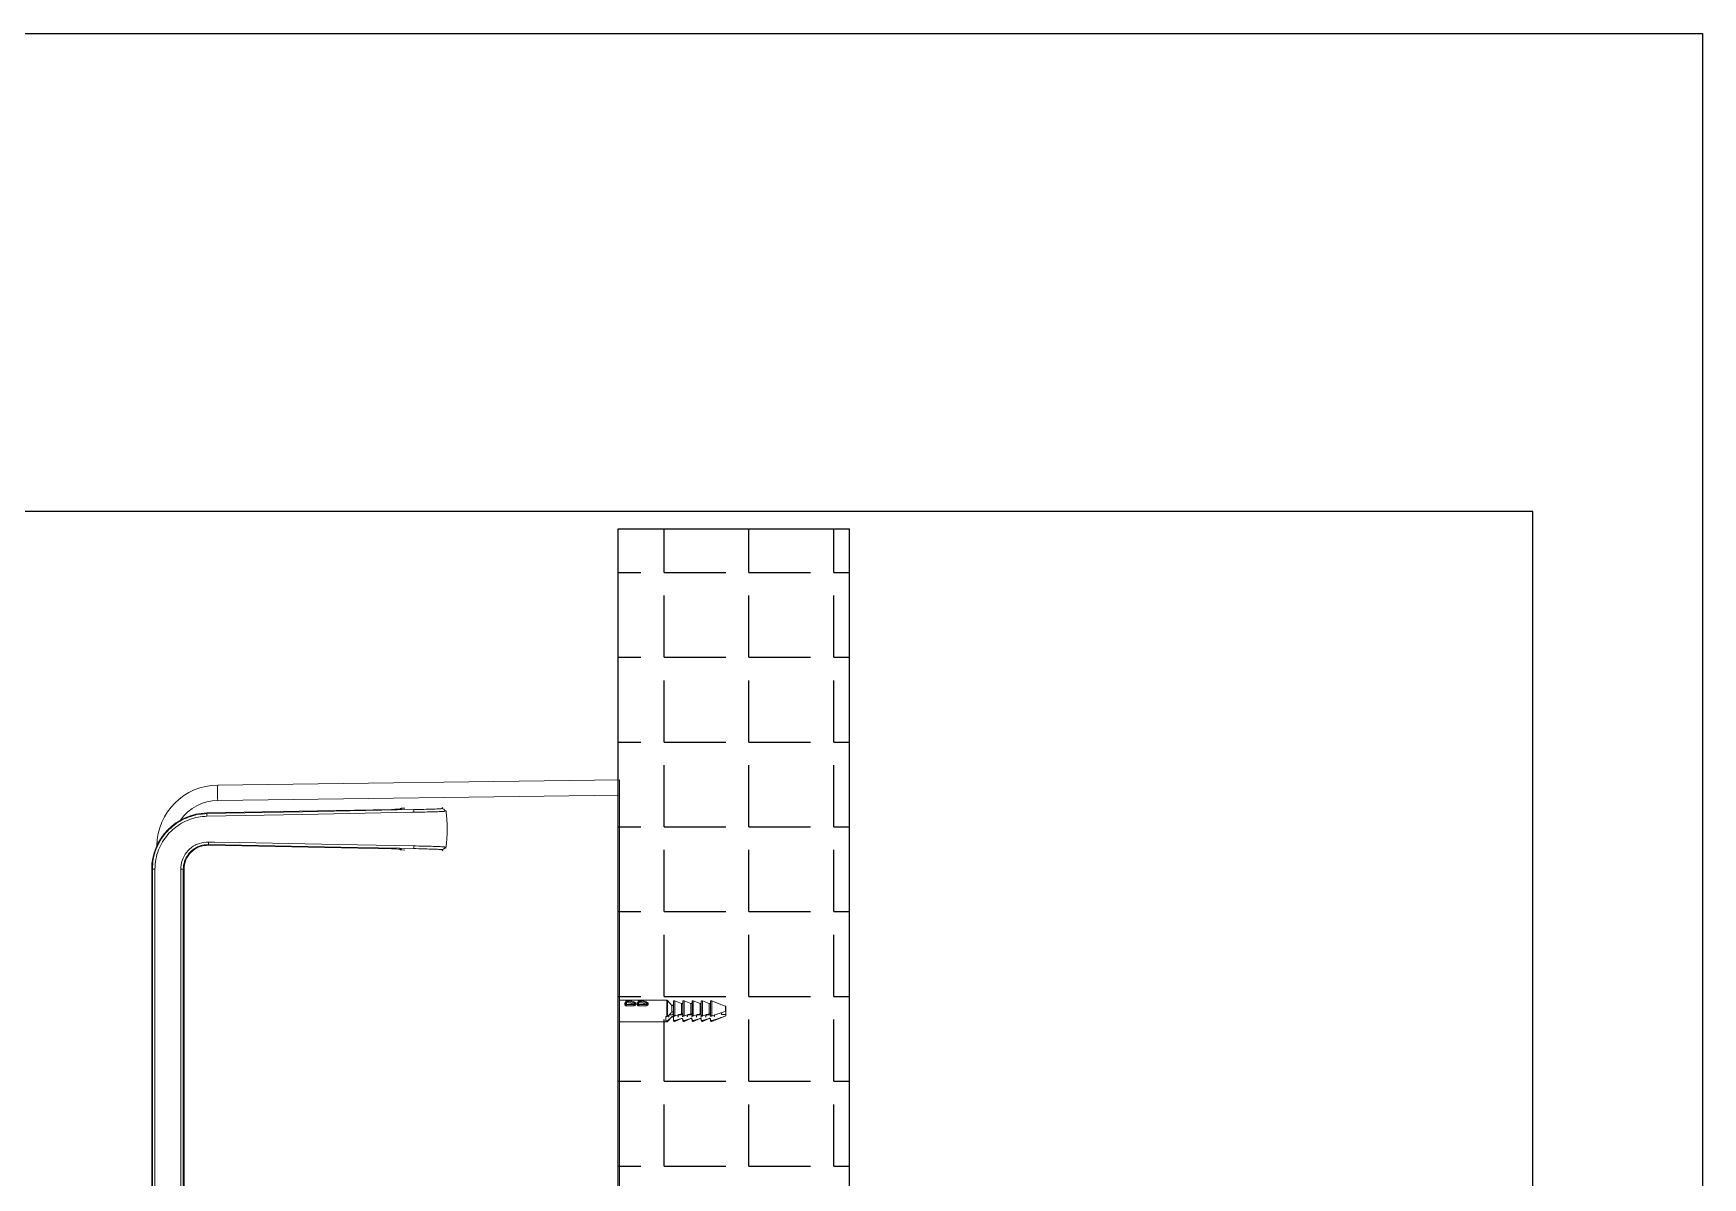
# Model space of a CAD drawing. Extents: x 1944 to 4044, y -46 to 2924.
# Drawn here: x 3503 to 4044, y 2553 to 2924 of the extents above; entities that cross this region are included whole.
import ezdxf

# ---------------------------------------------------------------- set-up
doc = ezdxf.new("R2010")
doc.units = 0
doc.header["$LTSCALE"] = 23.1
doc.layers.get('0').update_dxf_attribs({"linetype": 'CONTINUOUS'})
doc.layers.add('D', color=2, linetype='CONTINUOUS')
doc.layers.add('HT', color=3, linetype='CONTINUOUS')

# ---------------------------------------------------------------- blocks, each defined once
blk = doc.blocks.new('A$C1841107C')
at = {"color": 7, "linetype": 'Continuous', "lineweight": 15}
for p, q in [((73.28, 549.59), (71.66, 545.56)), ((73.28, 549.55), (73.43, 549.96)), ((75.07, 549.96), (73.43, 549.96)), ((73.78, 550.15), (74.72, 550.15)), ((76.15, 550.15), (74.72, 550.15)), ((76.15, 548.65), (75.53, 548.65)), ((76.15, 548.65), (76.15, 550.15)), ((76.26, 550.15), (76.15, 550.15)), ((78.34, 545.56), (76.61, 549.87)), ((72.54, 544.74), (71.66, 542.56)), ((72.54, 541.74), (71.66, 539.56)), ((76.38, 545.15), (71.94, 545.15)), ((76.38, 542.15), (71.94, 542.15)), ((75.89, 544.74), (76.6, 542.56)), ((75.89, 541.74), (76.6, 539.56)), ((76.25, 543.78), (76.25, 544.8)), ((76.25, 540.78), (76.25, 541.8)), ((76.82, 545.11), (76.51, 545.2)), ((76.84, 542.1), (76.51, 542.2)), ((78.08, 542.56), (77.37, 544.74)), ((78.08, 539.56), (77.37, 541.74)), ((78.34, 542.56), (77.46, 544.74)), ((78.34, 539.56), (77.46, 541.74)), ((77.6, 545.15), (77.85, 545.15)), ((77.6, 542.15), (77.85, 542.15)), ((78.06, 545.15), (77.85, 545.15)), ((78.06, 542.15), (77.85, 542.15)), ((72.54, 538.74), (71.66, 536.56)), ((72.54, 535.74), (71.66, 533.56)), ((76.38, 539.15), (71.94, 539.15)), ((76.38, 536.15), (71.94, 536.15)), ((75.89, 538.74), (76.6, 536.56)), ((75.89, 535.74), (76.6, 533.56)), ((76.25, 537.78), (76.25, 538.8)), ((76.25, 534.78), (76.25, 535.8)), ((76.85, 539.1), (76.51, 539.2)), ((76.85, 536.1), (76.51, 536.2)), ((76.96, 540.54), (76.91, 540.58)), ((76.96, 539.04), (76.93, 539.07)), ((78.08, 536.56), (77.37, 538.74)), ((78.08, 533.56), (77.37, 535.74)), ((78.34, 536.56), (77.46, 538.74)), ((78.34, 533.56), (77.46, 535.74)), ((77.6, 539.15), (77.85, 539.15)), ((77.6, 536.15), (77.85, 536.15)), ((78.06, 539.15), (77.85, 539.15)), ((78.06, 536.15), (77.85, 536.15)), ((71.5, 531.01), (71.5, 521.95)), ((73.16, 532.62), (71.6, 531.24)), ((76.38, 533.15), (71.94, 533.15)), ((73.24, 532.75), (73.2, 532.73)), ((76.25, 531.78), (76.25, 532.81)), ((76.84, 533.1), (76.51, 533.2)), ((76.73, 531.01), (76.73, 530.65)), ((76.73, 530.65), (78.21, 530.65)), ((76.74, 532.88), (76.84, 532.91)), ((78.13, 531.24), (76.83, 532.62)), ((78.4, 531.24), (76.84, 532.62)), ((76.96, 531.54), (76.92, 531.57)), ((77.01, 533.15), (77.85, 533.15)), ((78.06, 533.15), (77.85, 533.15)), ((78.21, 530.65), (78.21, 531.01)), ((78.5, 515.65), (78.5, 531.01)), ((71.5, 521.78), (71.5, 517.95)), ((71.53, 521.95), (71.59, 522.47)), ((71.55, 521.96), (71.85, 521.96)), ((72.05, 521.65), (71.75, 521.65)), ((72.64, 521.65), (72.05, 521.65)), ((72.28, 521.95), (72.92, 521.95)), ((72.34, 524.61), (72.34, 524.61)), ((72.34, 520.61), (72.34, 520.61)), ((72.83, 521.35), (72.55, 521.35)), ((72.92, 521.95), (72.92, 524.3)), ((72.92, 524.3), (73.29, 524.3)), ((72.92, 521.95), (73.29, 521.95)), ((72.92, 517.95), (72.92, 520.3)), ((72.92, 520.3), (73.29, 520.3)), ((73.29, 524.3), (73.29, 521.95)), ((73.29, 520.3), (73.29, 517.95)), ((1.71, 385.38), (0, 515.65)), ((0, 515.65), (5, 515.65)), ((5, 515.65), (6.7, 385.38)), ((363.5, 515.65), (5, 515.65)), ((71.5, 517.78), (71.5, 515.65)), ((71.53, 517.95), (71.59, 518.47)), ((71.55, 517.96), (71.85, 517.96)), ((72.05, 517.65), (71.75, 517.65)), ((72.64, 517.65), (72.05, 517.65)), ((72.28, 517.95), (72.92, 517.95)), ((72.83, 517.35), (72.55, 517.35)), ((72.92, 517.95), (73.29, 517.95)), ((9.22, 446.06), (9.25, 444.97)), ((9.25, 444.97), (9.48, 444.74)), ((9.49, 444.6), (9.49, 444.6)), ((22.52, 444.74), (22.75, 444.97)), ((22.75, 444.97), (22.78, 446.06)), ((9.59, 441.74), (10.76, 381.87)), ((21.25, 382.38), (22.41, 441.74)), ((10.99, 381.88), (10.76, 381.87)), ((21.02, 382.38), (21.25, 382.38)), ((29, 374.47), (29, 374.24)), ((375.5, 374.47), (29, 374.47)), ((29, 364.21), (29, 363.98)), ((29, 363.98), (375.5, 363.98))]:
    blk.add_line(p, q, dxfattribs=at)
at = {"color": 8, "linetype": 'Continuous', "lineweight": 15}
for p, q in [((71.66, 545.56), (76.6, 545.56)), ((71.66, 542.56), (76.6, 542.56)), ((75.89, 544.74), (72.54, 544.74)), ((75.89, 541.74), (72.54, 541.74)), ((77.46, 544.74), (77.37, 544.74)), ((77.46, 541.74), (77.37, 541.74)), ((78.08, 545.56), (78.34, 545.56)), ((78.08, 542.56), (78.34, 542.56)), ((71.66, 539.56), (76.6, 539.56)), ((71.66, 536.56), (76.6, 536.56)), ((75.89, 538.74), (72.54, 538.74)), ((75.89, 535.74), (72.54, 535.74)), ((77.46, 538.74), (77.37, 538.74)), ((77.46, 535.74), (77.37, 535.74)), ((78.08, 539.56), (78.34, 539.56)), ((78.08, 536.56), (78.34, 536.56)), ((76.73, 531.01), (71.5, 531.01)), ((71.6, 531.24), (76.65, 531.24)), ((71.66, 533.56), (76.6, 533.56)), ((75.33, 532.62), (73.16, 532.62)), ((76.84, 532.62), (76.83, 532.62)), ((78.08, 533.56), (78.34, 533.56)), ((78.13, 531.24), (78.4, 531.24)), ((78.5, 531.01), (78.21, 531.01))]:
    blk.add_line(p, q, dxfattribs=at)
at = {"color": 7, "linetype": 'Continuous', "lineweight": 15, "flags": 128}
for points in [[(71.55, 521.96), (71.55, 521.9), (71.56, 521.84), (71.58, 521.79), (71.61, 521.74), (71.64, 521.7), (71.67, 521.67), (71.71, 521.65), (71.75, 521.65)], [(72.05, 521.65), (72.01, 521.65), (71.97, 521.67), (71.94, 521.7), (71.91, 521.74), (71.88, 521.79), (71.86, 521.84), (71.85, 521.9), (71.85, 521.96)], [(72.83, 521.35), (72.83, 521.41), (72.82, 521.46), (72.8, 521.51), (72.78, 521.56), (72.75, 521.6), (72.71, 521.62), (72.68, 521.64), (72.64, 521.65)], [(71.55, 517.96), (71.55, 517.9), (71.56, 517.84), (71.58, 517.79), (71.61, 517.74), (71.64, 517.7), (71.67, 517.67), (71.71, 517.65), (71.75, 517.65)], [(72.05, 517.65), (72.01, 517.65), (71.97, 517.67), (71.94, 517.7), (71.91, 517.74), (71.88, 517.79), (71.86, 517.84), (71.85, 517.9), (71.85, 517.96)], [(72.83, 517.35), (72.83, 517.41), (72.82, 517.46), (72.8, 517.51), (72.78, 517.56), (72.75, 517.6), (72.71, 517.62), (72.68, 517.64), (72.64, 517.65)], [(10.99, 381.88), (10.38, 412.89), (9.68, 448.9)], [(10.54, 448.92), (10.55, 448.42), (11.23, 412.91), (11.82, 381.89)], [(20.18, 382.4), (20.22, 384.4), (20.37, 392.4), (20.99, 424.39), (21.11, 430.7), (21.46, 448.92)], [(22.32, 448.9), (22.23, 444.35), (21.96, 430.68), (21.02, 382.38)], [(10.99, 381.88), (11.01, 381.88), (11.05, 381.88), (11.13, 381.88), (11.23, 381.88), (11.36, 381.88), (11.5, 381.89), (11.66, 381.89), (11.82, 381.89)], [(29, 373.41), (29, 373.58), (29, 373.73), (29, 373.88), (29, 374), (29, 374.1), (29, 374.18), (29, 374.22), (29, 374.24)], [(29, 374.24), (77.5, 374.24), (250, 374.24)], [(250, 373.41), (248, 373.41), (240, 373.41), (208, 373.41), (80, 373.41), (60.03, 373.41), (29, 373.41)], [(29, 365.05), (31, 365.05), (39, 365.05), (71, 365.05), (199, 365.05), (250, 365.05)], [(29, 364.21), (29, 364.23), (29, 364.28), (29, 364.35), (29, 364.46), (29, 364.58), (29, 364.72), (29, 364.88), (29, 365.05)], [(250, 364.21), (201.5, 364.21), (29, 364.21)]]:
    blk.add_lwpolyline(points, dxfattribs=at)
at = {"color": 8, "linetype": 'Continuous', "lineweight": 15, "flags": 128}
for points in [[(9.86, 459.37), (9.89, 459.34), (10.03, 459.2), (10.21, 459.02)], [(21.79, 459.02), (21.82, 459.06), (21.96, 459.2), (22.14, 459.37)], [(9.54, 444.41), (9.5, 444.55), (9.48, 444.74)], [(22.46, 444.41), (22.5, 444.55), (22.52, 444.74)]]:
    blk.add_lwpolyline(points, dxfattribs=at)
at = {"color": 7, "linetype": 'Continuous', "lineweight": 15}
for centre, radius, start, end in [((71.94, 545.45), 0.3, 158.1986, 270), ((71.94, 542.45), 0.3, 158.1986, 270), ((72.26, 544.85), 0.3, 338.1986, 90), ((72.26, 541.85), 0.3, 338.1986, 90), ((77.74, 544.85), 0.3, 90, 201.8014), ((77.74, 541.85), 0.3, 90, 201.8014), ((78.06, 545.45), 0.3, 270, 21.8014), ((78.06, 542.45), 0.3, 270, 21.8014), ((71.94, 539.45), 0.3, 158.1986, 270), ((71.94, 536.45), 0.3, 158.1986, 270), ((72.26, 538.85), 0.3, 338.1986, 90), ((72.26, 535.85), 0.3, 338.1986, 90), ((77.74, 538.85), 0.3, 90, 201.8014), ((77.74, 535.85), 0.3, 90, 201.8014), ((78.06, 539.45), 0.3, 270, 21.8014), ((78.06, 536.45), 0.3, 270, 21.8014), ((71.8, 531.01), 0.3, 131.6335, 180), ((71.94, 533.45), 0.3, 158.1986, 270), ((72.96, 532.85), 0.3, 311.6335, 90), ((77.04, 532.85), 0.3, 161.7887, 228.3665), ((77.04, 532.85), 0.3, 90, 124.6568), ((78.06, 533.45), 0.3, 270, 21.8014), ((78.2, 531.01), 0.3, 0, 48.3665), ((72.25, 524.88), 0.307, 299.5168, 3.8938), ((72.52, 524.87), 0.31, 304.7157, 6.2459), ((71.75, 521.95), 0.3, 177.9972, 180), ((71.52, 521.57), 0.392, 85.5364, 100.5008), ((71.75, 521.95), 0.3, 180, 270), ((71.83, 515.74), 6.22, 85.9034, 89.8036), ((72.01, 521.91), 0.271, 279.2631, 6.9411), ((72.29, 521.38), 0.267, 351.7554, 78.1647), ((72.25, 520.88), 0.307, 299.5168, 3.8938), ((72.52, 520.87), 0.31, 304.7157, 6.2459), ((78.25, 521.95), 0.3, 326.5797, 2.0028), ((78.5, 522.12), 0.175, 271.2945, 287.7604), ((71.75, 517.95), 0.3, 177.9972, 180), ((71.52, 517.57), 0.392, 85.5364, 100.5008), ((71.75, 517.95), 0.3, 180, 270), ((71.83, 511.74), 6.22, 85.9034, 89.8036), ((72.01, 517.91), 0.271, 279.2631, 6.9411), ((72.29, 517.38), 0.267, 351.7554, 78.1647), ((78.25, 517.95), 0.3, 326.5797, 2.0028), ((78.5, 518.12), 0.175, 271.2945, 287.7604), ((10.34, 458.03), 1, 97.4403, 181.0999), ((16, 410.02), 49.73, 82.907, 97.093), ((21.66, 458.03), 1, 358.8963, 82.5597), ((12.16, 356.58), 92.36, 91.0049, 91.5406), ((19.84, 356.95), 91.99, 88.4539, 88.9918), ((4.21, 480.89), 95.54, 268.5007, 271.4993), ((21.7, 385.65), 20, 180.75, 269.0856), ((29, 382.23), 18.24, 181.1207, 270), ((12.13, -36.78), 419.26, 88.7856, 88.8996), ((29, 382.23), 7.76, 178.8755, 270)]:
    blk.add_arc(centre, radius, start, end, dxfattribs=at)
at = {"color": 8, "linetype": 'Continuous', "lineweight": 15}
for centre, radius, start, end in [((247.64, 705.49), 343.55, 226.0005, 226.0829), ((-149.4, 636.81), 248.13, 313.8994, 314.0135), ((21.7, 385.58), 15, 180.75, 234.9472)]:
    blk.add_arc(centre, radius, start, end, dxfattribs=at)
at = {"color": 7, "linetype": 'Continuous', "lineweight": 15}
for centre, major_axis, ratio, start_param, end_param in [((10.25, 444.99), (0.714, -0.7), 0.999689, 3.936616, 4.712389), ((9.54, 441.74), (-0.06, 3), 0.017452, 4.712047, 6.087509), ((22.46, 441.74), (0.06, 3), 0.017452, 0.445422, 1.571139), ((21.75, 444.99), (0.714, 0.7), 0.999689, 4.712389, 5.48813)]:
    blk.add_ellipse(centre, major_axis=major_axis, ratio=ratio, start_param=start_param, end_param=end_param, dxfattribs=at)
at = {"color": 8, "linetype": 'Continuous', "lineweight": 15}
for centre, major_axis, start_param, end_param in [((9.54, 441.74), (-0.06, 3), 6.087509, 6.265391), ((22.46, 441.74), (0.06, 3), 0.017796, 0.445422)]:
    blk.add_ellipse(centre, major_axis=major_axis, ratio=0.017452, start_param=start_param, end_param=end_param, dxfattribs=at)
at = {"color": 7, "linetype": 'Continuous', "lineweight": 15}
for points, knots in [([(73.43, 549.96), (73.44, 549.98), (73.47, 550.03), (73.55, 550.1), (73.66, 550.14), (73.75, 550.15), (73.78, 550.15)], [0, 0, 0, 0, 0.127367, 0.372978, 0.727811, 1, 1, 1, 1]), ([(74.72, 550.15), (74.73, 550.15), (74.81, 550.14), (74.93, 550.12), (75.03, 550.03), (75.06, 549.98), (75.07, 549.96)], [0, 0, 0, 0, 0.133829, 0.620556, 0.872451, 1, 1, 1, 1]), ([(75.07, 549.96), (75.54, 548.67), (76.07, 547.21), (76.55, 545.72), (76.6, 545.56)], [0, 0, 0, 0, 0.889111, 1, 1, 1, 1]), ([(76.71, 546.38), (76.57, 546.42), (76.38, 546.47), (76.2, 546.52), (76.15, 546.54)], [0, 0, 0, 0, 0.733485, 1, 1, 1, 1]), ([(76.58, 549.96), (76.57, 549.96), (76.56, 549.99), (76.54, 550.02), (76.49, 550.08), (76.4, 550.13), (76.31, 550.14), (76.26, 550.15)], [0, 0, 0, 0, 0.025596, 0.19508, 0.24725, 0.564914, 1, 1, 1, 1]), ([(78.08, 545.56), (77.82, 546.38), (77.35, 547.86), (76.82, 549.31), (76.58, 549.96)], [0, 0, 0, 0, 0.551068, 1, 1, 1, 1]), ([(75.89, 544.74), (75.89, 544.74), (75.88, 544.77), (75.87, 544.84), (75.88, 544.93), (75.91, 545.01), (75.96, 545.08), (76.03, 545.13), (76.09, 545.15), (76.12, 545.15), (76.12, 545.15)], [0, 0, 0, 0, 0.010378, 0.17498, 0.324274, 0.471755, 0.629142, 0.803258, 0.994183, 1, 1, 1, 1]), ([(75.89, 541.74), (75.89, 541.74), (75.88, 541.77), (75.87, 541.84), (75.88, 541.93), (75.91, 542.01), (75.96, 542.08), (76.03, 542.13), (76.09, 542.15), (76.12, 542.15), (76.12, 542.15)], [0, 0, 0, 0, 0.0103779, 0.1749802, 0.3242738, 0.4717552, 0.6291418, 0.8032581, 0.9941828, 1, 1, 1, 1]), ([(76.23, 544.8), (76.22, 544.84), (76.21, 544.9), (75.98, 544.96), (75.9, 544.98)], [0, 0, 0, 0, 0.62708, 1, 1, 1, 1]), ([(76.21, 541.8), (76.22, 541.83), (76.22, 541.89), (76.01, 541.95), (75.9, 541.98)], [0, 0, 0, 0, 0.489606, 1, 1, 1, 1]), ([(76.83, 543.6), (76.7, 543.64), (76.43, 543.72), (76.17, 543.8), (76.05, 543.84)], [0, 0, 0, 0, 0.505852, 1, 1, 1, 1]), ([(76.97, 543.54), (76.93, 543.56), (76.86, 543.6), (76.59, 543.66), (76.34, 543.7), (76.22, 543.72)], [0, 0, 0, 0, 0.328404, 0.683266, 1, 1, 1, 1]), ([(76.76, 546.35), (76.75, 546.36), (76.74, 546.38), (76.57, 546.42), (76.35, 546.44), (76.3, 546.45)], [0, 0, 0, 0, 0.225471, 0.855562, 1, 1, 1, 1]), ([(76.96, 542.04), (76.94, 542.06), (76.88, 542.09), (76.66, 542.15), (76.43, 542.19), (76.32, 542.21)], [0, 0, 0, 0, 0.289252, 0.677715, 1, 1, 1, 1]), ([(76.6, 545.56), (76.61, 545.54), (76.62, 545.51), (76.62, 545.44), (76.61, 545.36), (76.58, 545.27), (76.52, 545.2), (76.45, 545.15), (76.4, 545.15), (76.38, 545.15)], [0, 0, 0, 0, 0.084724, 0.179843, 0.339851, 0.499733, 0.663165, 0.835664, 1, 1, 1, 1]), ([(76.6, 542.56), (76.61, 542.54), (76.62, 542.51), (76.62, 542.44), (76.61, 542.36), (76.58, 542.27), (76.52, 542.2), (76.45, 542.15), (76.4, 542.15), (76.38, 542.15)], [0, 0, 0, 0, 0.084724, 0.179843, 0.339851, 0.499733, 0.663165, 0.835664, 1, 1, 1, 1]), ([(76.81, 545.11), (76.8, 545.11), (76.77, 545.13), (76.63, 545.16), (76.5, 545.18)], [0, 0, 0, 0, 0.096366, 1, 1, 1, 1]), ([(77.6, 545.15), (77.59, 545.15), (77.54, 545.14), (77.47, 545.11), (77.4, 545.04), (77.36, 544.94), (77.35, 544.84), (77.36, 544.77), (77.37, 544.74), (77.37, 544.74)], [0, 0, 0, 0, 0.097273, 0.292654, 0.486369, 0.666656, 0.828898, 0.980059, 1, 1, 1, 1]), ([(77.6, 542.15), (77.59, 542.15), (77.54, 542.14), (77.47, 542.11), (77.4, 542.04), (77.36, 541.94), (77.35, 541.84), (77.36, 541.77), (77.37, 541.74), (77.37, 541.74)], [0, 0, 0, 0, 0.097273, 0.292654, 0.486369, 0.666656, 0.828898, 0.980059, 1, 1, 1, 1]), ([(77.85, 545.15), (77.88, 545.15), (77.94, 545.16), (78.01, 545.21), (78.07, 545.3), (78.09, 545.38), (78.1, 545.47), (78.09, 545.52), (78.08, 545.55), (78.08, 545.56)], [0, 0, 0, 0, 0.183485, 0.373192, 0.554244, 0.72489, 0.820724, 0.983017, 1, 1, 1, 1]), ([(77.85, 542.15), (77.88, 542.15), (77.94, 542.16), (78.01, 542.21), (78.07, 542.3), (78.09, 542.38), (78.1, 542.47), (78.09, 542.52), (78.08, 542.55), (78.08, 542.56)], [0, 0, 0, 0, 0.183485, 0.373192, 0.554244, 0.72489, 0.820724, 0.983017, 1, 1, 1, 1]), ([(75.89, 538.74), (75.89, 538.74), (75.88, 538.77), (75.87, 538.84), (75.88, 538.93), (75.91, 539.01), (75.96, 539.08), (76.03, 539.13), (76.09, 539.15), (76.12, 539.15), (76.12, 539.15)], [0, 0, 0, 0, 0.0103779, 0.1749802, 0.3242738, 0.4717552, 0.6291418, 0.8032581, 0.9941828, 1, 1, 1, 1]), ([(75.89, 535.74), (75.89, 535.74), (75.88, 535.77), (75.87, 535.84), (75.88, 535.93), (75.91, 536.01), (75.96, 536.08), (76.03, 536.13), (76.09, 536.15), (76.12, 536.15), (76.12, 536.15)], [0, 0, 0, 0, 0.010378, 0.17498, 0.324274, 0.471755, 0.629142, 0.803258, 0.994183, 1, 1, 1, 1]), ([(76.21, 538.8), (76.22, 538.82), (76.24, 538.88), (76.04, 538.95), (75.9, 538.98)], [0, 0, 0, 0, 0.346794, 1, 1, 1, 1]), ([(76.21, 535.8), (76.22, 535.82), (76.27, 535.87), (76.12, 535.93), (75.92, 535.98), (75.9, 535.98)], [0, 0, 0, 0, 0.218352, 0.921102, 1, 1, 1, 1]), ([(76.85, 537.6), (76.71, 537.64), (76.43, 537.72), (76.16, 537.81), (76.03, 537.85)], [0, 0, 0, 0, 0.509155, 1, 1, 1, 1]), ([(76.84, 540.6), (76.71, 540.64), (76.43, 540.72), (76.17, 540.8), (76.04, 540.85)], [0, 0, 0, 0, 0.507412, 1, 1, 1, 1]), ([(76.83, 540.6), (76.78, 540.61), (76.67, 540.65), (76.45, 540.69), (76.26, 540.72), (76.22, 540.72)], [0, 0, 0, 0, 0.342128, 0.865214, 1, 1, 1, 1]), ([(76.83, 537.6), (76.82, 537.6), (76.74, 537.63), (76.55, 537.67), (76.31, 537.71), (76.22, 537.72)], [0, 0, 0, 0, 0.16673, 0.700537, 1, 1, 1, 1]), ([(76.6, 539.56), (76.61, 539.54), (76.62, 539.51), (76.62, 539.44), (76.61, 539.36), (76.58, 539.27), (76.52, 539.2), (76.45, 539.15), (76.4, 539.15), (76.38, 539.15)], [0, 0, 0, 0, 0.084724, 0.179843, 0.339851, 0.499733, 0.663165, 0.835664, 1, 1, 1, 1]), ([(76.6, 536.56), (76.61, 536.54), (76.62, 536.51), (76.62, 536.44), (76.61, 536.36), (76.58, 536.27), (76.52, 536.2), (76.45, 536.15), (76.4, 536.15), (76.38, 536.15)], [0, 0, 0, 0, 0.0847239, 0.1798428, 0.3398505, 0.4997332, 0.6631649, 0.8356635, 1, 1, 1, 1]), ([(76.83, 539.1), (76.8, 539.11), (76.71, 539.14), (76.53, 539.17), (76.41, 539.2)], [0, 0, 0, 0, 0.327073, 1, 1, 1, 1]), ([(76.84, 536.1), (76.84, 536.1), (76.78, 536.12), (76.63, 536.16), (76.46, 536.18), (76.41, 536.19)], [0, 0, 0, 0, 0.090986, 0.779643, 1, 1, 1, 1]), ([(77.6, 539.15), (77.59, 539.15), (77.54, 539.14), (77.47, 539.11), (77.4, 539.04), (77.36, 538.94), (77.35, 538.84), (77.36, 538.77), (77.37, 538.74), (77.37, 538.74)], [0, 0, 0, 0, 0.097273, 0.292654, 0.486369, 0.666656, 0.828898, 0.980059, 1, 1, 1, 1]), ([(77.6, 536.15), (77.59, 536.15), (77.54, 536.14), (77.47, 536.11), (77.4, 536.04), (77.36, 535.94), (77.35, 535.84), (77.36, 535.77), (77.37, 535.74), (77.37, 535.74)], [0, 0, 0, 0, 0.097273, 0.292654, 0.486369, 0.666656, 0.828898, 0.980059, 1, 1, 1, 1]), ([(77.85, 539.15), (77.88, 539.15), (77.94, 539.16), (78.01, 539.21), (78.07, 539.3), (78.09, 539.38), (78.1, 539.47), (78.09, 539.52), (78.08, 539.55), (78.08, 539.56)], [0, 0, 0, 0, 0.183485, 0.373192, 0.554244, 0.72489, 0.820724, 0.983017, 1, 1, 1, 1]), ([(77.85, 536.15), (77.88, 536.15), (77.94, 536.16), (78.01, 536.21), (78.07, 536.3), (78.09, 536.38), (78.1, 536.47), (78.09, 536.52), (78.08, 536.55), (78.08, 536.56)], [0, 0, 0, 0, 0.183485, 0.373192, 0.554244, 0.72489, 0.820724, 0.983017, 1, 1, 1, 1]), ([(73.02, 532.59), (73.01, 532.61), (72.99, 532.65), (73.07, 532.7), (73.19, 532.73), (73.22, 532.74)], [0, 0, 0, 0, 0.424073, 0.857339, 1, 1, 1, 1]), ([(75.33, 532.62), (75.32, 532.64), (75.29, 532.67), (75.25, 532.74), (75.23, 532.82), (75.24, 532.91), (75.27, 532.99), (75.32, 533.07), (75.4, 533.13), (75.47, 533.15), (75.51, 533.15), (75.52, 533.15)], [0, 0, 0, 0, 0.091714, 0.209724, 0.309981, 0.410462, 0.506892, 0.638695, 0.805496, 0.974391, 1, 1, 1, 1]), ([(75.33, 532.62), (75.58, 532.37), (76.03, 531.93), (76.46, 531.45), (76.65, 531.24)], [0, 0, 0, 0, 0.555879, 1, 1, 1, 1]), ([(76.23, 532.81), (76.24, 532.81), (76.29, 532.86), (76.06, 532.95), (75.75, 533.03), (75.52, 533.08), (75.51, 533.08)], [0, 0, 0, 0, 0.057669, 0.514108, 0.971308, 1, 1, 1, 1]), ([(76.84, 531.6), (76.69, 531.64), (76.41, 531.73), (76.13, 531.82), (76, 531.86)], [0, 0, 0, 0, 0.5112829, 1, 1, 1, 1]), ([(76.85, 534.6), (76.7, 534.64), (76.42, 534.72), (76.15, 534.81), (76.01, 534.86)], [0, 0, 0, 0, 0.510626, 1, 1, 1, 1]), ([(76.82, 531.6), (76.79, 531.61), (76.69, 531.64), (76.47, 531.69), (76.27, 531.72), (76.21, 531.72)], [0, 0, 0, 0, 0.266164, 0.790951, 1, 1, 1, 1]), ([(76.97, 534.54), (76.94, 534.56), (76.88, 534.6), (76.61, 534.66), (76.38, 534.7), (76.22, 534.72), (76.22, 534.72)], [0, 0, 0, 0, 0.28683, 0.640019, 0.992023, 1, 1, 1, 1]), ([(76.83, 532.91), (76.88, 532.92), (77, 532.96), (77.02, 533.02), (76.91, 533.08), (76.69, 533.14), (76.46, 533.19), (76.34, 533.2)], [0, 0, 0, 0, 0.1672721, 0.3827796, 0.5933053, 0.8080185, 1, 1, 1, 1]), ([(76.6, 533.56), (76.61, 533.54), (76.62, 533.51), (76.62, 533.44), (76.61, 533.36), (76.58, 533.27), (76.52, 533.2), (76.45, 533.15), (76.4, 533.15), (76.38, 533.15)], [0, 0, 0, 0, 0.084724, 0.179843, 0.339851, 0.499733, 0.663165, 0.835664, 1, 1, 1, 1]), ([(76.65, 531.24), (76.67, 531.21), (76.7, 531.17), (76.73, 531.09), (76.73, 531.04), (76.73, 531.01)], [0, 0, 0, 0, 0.417135, 0.671648, 1, 1, 1, 1]), ([(76.76, 532.96), (76.75, 532.94), (76.73, 532.89), (76.73, 532.81), (76.75, 532.73), (76.79, 532.67), (76.82, 532.64), (76.83, 532.62)], [0, 0, 0, 0, 0.17937, 0.405546, 0.614947, 0.837369, 1, 1, 1, 1]), ([(77.01, 533.15), (77.01, 533.15), (76.97, 533.15), (76.92, 533.14), (76.88, 533.1), (76.86, 533.09)], [0, 0, 0, 0, 0.038225, 0.689289, 1, 1, 1, 1]), ([(77.85, 533.15), (77.88, 533.15), (77.94, 533.16), (78.01, 533.21), (78.07, 533.3), (78.09, 533.38), (78.1, 533.47), (78.09, 533.52), (78.08, 533.55), (78.08, 533.56)], [0, 0, 0, 0, 0.183485, 0.373192, 0.554244, 0.72489, 0.820724, 0.983017, 1, 1, 1, 1]), ([(78.21, 531.01), (78.21, 531.02), (78.21, 531.05), (78.19, 531.12), (78.17, 531.18), (78.14, 531.22), (78.13, 531.24)], [0, 0, 0, 0, 0.143051, 0.35299, 0.744782, 1, 1, 1, 1]), ([(72.19, 524.3), (72.19, 524.3), (72.19, 524.37), (72.2, 524.51), (72.25, 524.68), (72.33, 524.81), (72.43, 524.89), (72.52, 524.9), (72.55, 524.9)], [0, 0, 0, 0, 0.0168916, 0.2353719, 0.4507719, 0.6241792, 0.8280698, 1, 1, 1, 1]), ([(72.55, 524.9), (72.62, 524.9), (72.71, 524.9), (72.81, 524.9), (72.83, 524.9)], [0, 0, 0, 0, 0.76562, 1, 1, 1, 1]), ([(72.83, 524.9), (72.83, 524.9), (72.89, 524.91), (72.99, 524.88), (73.09, 524.8), (73.18, 524.7), (73.27, 524.54), (73.29, 524.39), (73.29, 524.3)], [0, 0, 0, 0, 0.017458, 0.217503, 0.421286, 0.48534, 0.710599, 1, 1, 1, 1]), ([(72.4, 524.62), (72.38, 524.61), (72.3, 524.57), (72.13, 524.41), (71.89, 523.98), (71.69, 523.3), (71.58, 522.58), (71.56, 522.14), (71.55, 521.96)], [0, 0, 0, 0, 0.020848, 0.125544, 0.284114, 0.573057, 0.828417, 1, 1, 1, 1]), ([(72.4, 520.62), (72.38, 520.61), (72.3, 520.57), (72.13, 520.41), (71.89, 519.98), (71.69, 519.3), (71.58, 518.58), (71.56, 518.14), (71.55, 517.96)], [0, 0, 0, 0, 0.020848, 0.125544, 0.284114, 0.573057, 0.828417, 1, 1, 1, 1]), ([(71.85, 521.96), (71.89, 522.47), (71.94, 523.15), (72.19, 523.97), (72.39, 524.37), (72.6, 524.57), (72.68, 524.61), (72.7, 524.62)], [0, 0, 0, 0, 0.493059, 0.6523984, 0.8746083, 0.9665434, 1, 1, 1, 1]), ([(71.85, 517.96), (71.89, 518.47), (71.94, 519.15), (72.19, 519.97), (72.39, 520.37), (72.6, 520.57), (72.68, 520.61), (72.7, 520.62)], [0, 0, 0, 0, 0.493059, 0.6523984, 0.8746083, 0.9665434, 1, 1, 1, 1]), ([(72.19, 520.3), (72.19, 520.3), (72.19, 520.37), (72.2, 520.51), (72.25, 520.68), (72.33, 520.81), (72.43, 520.89), (72.52, 520.9), (72.55, 520.9)], [0, 0, 0, 0, 0.0168916, 0.2353719, 0.4507719, 0.6241792, 0.8280698, 1, 1, 1, 1]), ([(72.92, 524.3), (72.89, 524.27), (72.74, 524.14), (72.59, 523.8), (72.36, 523.06), (72.31, 522.43), (72.28, 521.95)], [0, 0, 0, 0, 0.068236, 0.2861976, 0.4555805, 1, 1, 1, 1]), ([(72.92, 520.3), (72.89, 520.27), (72.74, 520.14), (72.59, 519.8), (72.36, 519.06), (72.31, 518.43), (72.28, 517.95)], [0, 0, 0, 0, 0.068236, 0.286198, 0.45558, 1, 1, 1, 1]), ([(72.4, 524.62), (72.38, 524.62), (72.36, 524.62), (72.34, 524.61), (72.34, 524.6)], [0, 0, 0, 0, 0.967587, 1, 1, 1, 1]), ([(72.4, 520.62), (72.38, 520.62), (72.36, 520.62), (72.34, 520.61), (72.34, 520.6)], [0, 0, 0, 0, 0.967587, 1, 1, 1, 1]), ([(72.7, 524.62), (72.67, 524.62), (72.57, 524.61), (72.47, 524.62), (72.4, 524.62)], [0, 0, 0, 0, 0.234311, 1, 1, 1, 1]), ([(72.7, 520.62), (72.67, 520.62), (72.57, 520.61), (72.47, 520.62), (72.4, 520.62)], [0, 0, 0, 0, 0.2343115, 1, 1, 1, 1]), ([(72.55, 520.9), (72.62, 520.9), (72.71, 520.9), (72.81, 520.9), (72.83, 520.9)], [0, 0, 0, 0, 0.76562, 1, 1, 1, 1]), ([(72.64, 521.65), (72.67, 521.65), (72.73, 521.66), (72.81, 521.71), (72.88, 521.78), (72.92, 521.87), (72.92, 521.92), (72.92, 521.95)], [0, 0, 0, 0, 0.213325, 0.428609, 0.646172, 0.861726, 1, 1, 1, 1]), ([(72.92, 524.3), (72.92, 524.3), (72.93, 524.34), (72.93, 524.39), (72.92, 524.46), (72.89, 524.51), (72.84, 524.57), (72.78, 524.61), (72.73, 524.61), (72.7, 524.62)], [0, 0, 0, 0, 0.027434, 0.231118, 0.301702, 0.519144, 0.581325, 0.782015, 1, 1, 1, 1]), ([(72.92, 520.3), (72.92, 520.3), (72.93, 520.34), (72.93, 520.39), (72.92, 520.46), (72.89, 520.51), (72.84, 520.57), (72.78, 520.61), (72.73, 520.61), (72.7, 520.62)], [0, 0, 0, 0, 0.027434, 0.231118, 0.301702, 0.519144, 0.581325, 0.782015, 1, 1, 1, 1]), ([(73.29, 521.95), (73.29, 521.9), (73.28, 521.79), (73.23, 521.62), (73.12, 521.47), (72.98, 521.37), (72.88, 521.35), (72.83, 521.35)], [0, 0, 0, 0, 0.145418, 0.368001, 0.585083, 0.794333, 1, 1, 1, 1]), ([(72.83, 520.9), (72.83, 520.9), (72.89, 520.91), (72.99, 520.88), (73.09, 520.8), (73.18, 520.7), (73.27, 520.54), (73.29, 520.39), (73.29, 520.3)], [0, 0, 0, 0, 0.017458, 0.217503, 0.421286, 0.48534, 0.710599, 1, 1, 1, 1]), ([(72.64, 517.65), (72.67, 517.65), (72.73, 517.66), (72.81, 517.71), (72.88, 517.78), (72.92, 517.87), (72.92, 517.92), (72.92, 517.95)], [0, 0, 0, 0, 0.2133253, 0.4286089, 0.6461721, 0.8617265, 1, 1, 1, 1]), ([(73.29, 517.95), (73.29, 517.9), (73.28, 517.79), (73.23, 517.62), (73.12, 517.47), (72.98, 517.37), (72.88, 517.35), (72.83, 517.35)], [0, 0, 0, 0, 0.145418, 0.368001, 0.585083, 0.794333, 1, 1, 1, 1]), ([(9.68, 448.9), (9.66, 449.51), (9.63, 451.15), (9.56, 453.68), (9.48, 456.04), (9.4, 457.66), (9.36, 457.9), (9.34, 458.01)], [0, 0, 0, 0, 0.130176, 0.347273, 0.564493, 0.782289, 1, 1, 1, 1]), ([(10.21, 459.02), (10.23, 458.89), (10.27, 458.63), (10.35, 456.83), (10.43, 454.22), (10.5, 451.41), (10.53, 449.6), (10.54, 448.92)], [0, 0, 0, 0, 0.217645, 0.435487, 0.652736, 0.869855, 1, 1, 1, 1]), ([(21.46, 448.92), (21.48, 450.06), (21.52, 452.33), (21.6, 455.36), (21.68, 457.65), (21.74, 458.83), (21.78, 458.97), (21.79, 459.02)], [0, 0, 0, 0, 0.216989, 0.434063, 0.651307, 0.868436, 1, 1, 1, 1]), ([(22.25, 458.95), (22.25, 458.95), (22.26, 458.95), (22.14, 459.03), (21.94, 459.08), (21.84, 459.11)], [0, 0, 0, 0, 0.205473, 0.587975, 1, 1, 1, 1]), ([(22.66, 458.01), (22.65, 457.97), (22.61, 457.84), (22.55, 456.77), (22.47, 454.71), (22.39, 451.98), (22.34, 449.93), (22.32, 448.9)], [0, 0, 0, 0, 0.131626, 0.348676, 0.565875, 0.782948, 1, 1, 1, 1]), ([(22.49, 444.4), (22.49, 444.41), (22.5, 444.52), (22.5, 444.58), (22.5, 444.58), (22.5, 444.59)], [0, 0, 0, 0, 0.071104, 0.701824, 1, 1, 1, 1]), ([(29, 364.21), (27.9, 364.27), (25.66, 364.39), (22.53, 365.32), (19.68, 366.71), (17.22, 368.49), (15.07, 370.67), (13.33, 373.16), (12.05, 375.9), (11.2, 378.83), (11.06, 380.85), (10.99, 381.88)], [0, 0, 0, 0, 0.118058, 0.240315, 0.347509, 0.457811, 0.565005, 0.675307, 0.782502, 0.889697, 1, 1, 1, 1]), ([(11.82, 381.89), (11.89, 380.93), (12.02, 379), (12.83, 376.21), (14.05, 373.59), (15.71, 371.22), (17.74, 369.14), (20.1, 367.44), (22.8, 366.11), (25.8, 365.22), (27.93, 365.11), (29, 365.05)], [0, 0, 0, 0, 0.108751, 0.217502, 0.324708, 0.433453, 0.542197, 0.65094, 0.759682, 0.879841, 1, 1, 1, 1]), ([(29, 373.41), (28.78, 373.41), (27.57, 373.44), (25.4, 374), (22.87, 375.64), (21.36, 377.64), (20.37, 379.92), (20.26, 381.41), (20.18, 382.4)], [0, 0, 0, 0, 0.047134, 0.259155, 0.47114, 0.683115, 0.787965, 1, 1, 1, 1]), ([(21.02, 382.38), (21.08, 381.48), (21.18, 380.14), (22.08, 378.08), (23.45, 376.27), (25.74, 374.77), (27.71, 374.27), (28.8, 374.25), (29, 374.24)], [0, 0, 0, 0, 0.211996, 0.316851, 0.528846, 0.740849, 0.952853, 1, 1, 1, 1])]:
    blk.add_open_spline(points, degree=3, knots=knots, dxfattribs=at)
at = {"color": 8, "linetype": 'Continuous', "lineweight": 15}
for points in [[(72.55, 521.35), (72.52, 521.35), (72.45, 521.36), (72.34, 521.44), (72.27, 521.54), (72.24, 521.62), (72.24, 521.65)], [(72.55, 517.35), (72.52, 517.35), (72.45, 517.36), (72.34, 517.44), (72.27, 517.54), (72.24, 517.62), (72.24, 517.65)]]:
    blk.add_open_spline(points, degree=3, knots=[0, 0, 0, 0, 0.217784, 0.540761, 0.867403, 1, 1, 1, 1], dxfattribs=at)

msp = doc.modelspace()

# ---------------------------------------------------------------- linework, layer by layer
at = {"color": 4}
for p, q in [((3988.61, 2769.46), (2113.61, 2769.46)), ((3988.61, 24.46), (3988.61, 2769.46))]:
    msp.add_line(p, q, dxfattribs=at)
at = {"layer": 'D'}
msp.add_line((3692.02, 2763.82), (3767.02, 2763.82), dxfattribs=at)
msp.add_lwpolyline([(1943.61, 2924.46), (4043.61, 2924.46), (4043.61, -45.54), (1943.61, -45.54)], close=True, dxfattribs=at)
at = {"layer": 'HT', "ltscale": 0.5}
for p, q in [((3692.02, 675.84), (3692.02, 2763.82)), ((3706.96, 2749.64), (3706.96, 2763.82)), ((3734.46, 2749.64), (3734.46, 2763.82)), ((3761.96, 2749.64), (3761.96, 2763.82)), ((3767.02, 643.84), (3767.02, 2763.82)), ((3692.02, 2749.64), (3699.46, 2749.64)), ((3706.96, 2749.64), (3726.96, 2749.64)), ((3734.46, 2749.64), (3754.46, 2749.64)), ((3761.96, 2749.64), (3767.02, 2749.64)), ((3706.96, 2722.14), (3706.96, 2742.14)), ((3734.46, 2722.14), (3734.46, 2742.14)), ((3761.96, 2722.14), (3761.96, 2742.14)), ((3692.02, 2722.14), (3699.46, 2722.14)), ((3706.96, 2722.14), (3726.96, 2722.14)), ((3734.46, 2722.14), (3754.46, 2722.14)), ((3761.96, 2722.14), (3767.02, 2722.14)), ((3706.96, 2694.64), (3706.96, 2714.64)), ((3734.46, 2694.64), (3734.46, 2714.64)), ((3761.96, 2694.64), (3761.96, 2714.64)), ((3692.02, 2694.64), (3699.46, 2694.64)), ((3706.96, 2694.64), (3726.96, 2694.64)), ((3734.46, 2694.64), (3754.46, 2694.64)), ((3761.96, 2694.64), (3767.02, 2694.64)), ((3706.96, 2667.14), (3706.96, 2687.14)), ((3734.46, 2667.14), (3734.46, 2687.14)), ((3761.96, 2667.14), (3761.96, 2687.14)), ((3692.02, 2667.14), (3699.46, 2667.14)), ((3706.96, 2667.14), (3726.96, 2667.14)), ((3734.46, 2667.14), (3754.46, 2667.14)), ((3761.96, 2667.14), (3767.02, 2667.14)), ((3706.96, 2639.64), (3706.96, 2659.64)), ((3734.46, 2639.64), (3734.46, 2659.64)), ((3761.96, 2639.64), (3761.96, 2659.64)), ((3692.02, 2639.64), (3699.46, 2639.64)), ((3706.96, 2639.64), (3726.96, 2639.64)), ((3734.46, 2639.64), (3754.46, 2639.64)), ((3761.96, 2639.64), (3767.02, 2639.64)), ((3706.96, 2612.14), (3706.96, 2632.14)), ((3734.46, 2612.14), (3734.46, 2632.14)), ((3761.96, 2612.14), (3761.96, 2632.14)), ((3692.02, 2612.14), (3699.46, 2612.14)), ((3706.96, 2612.14), (3726.96, 2612.14)), ((3734.46, 2612.14), (3754.46, 2612.14)), ((3761.96, 2612.14), (3767.02, 2612.14)), ((3706.96, 2584.64), (3706.96, 2604.64)), ((3734.46, 2584.64), (3734.46, 2604.64)), ((3761.96, 2584.64), (3761.96, 2604.64)), ((3692.02, 2584.64), (3699.46, 2584.64)), ((3706.96, 2584.64), (3726.96, 2584.64)), ((3734.46, 2584.64), (3754.46, 2584.64)), ((3761.96, 2584.64), (3767.02, 2584.64)), ((3706.96, 2557.14), (3706.96, 2577.14)), ((3734.46, 2557.14), (3734.46, 2577.14)), ((3761.96, 2557.14), (3761.96, 2577.14)), ((3692.02, 2557.14), (3699.46, 2557.14)), ((3706.96, 2557.14), (3726.96, 2557.14)), ((3734.46, 2557.14), (3754.46, 2557.14)), ((3761.96, 2557.14), (3767.02, 2557.14))]:
    msp.add_line(p, q, dxfattribs=at)

# ---------------------------------------------------------------- block references
at = {"lineweight": 15, "rotation": 270}
msp.add_blockref('A$C1841107C', (3176.87, 2682.41), dxfattribs=at)

doc.saveas('drawing.dxf')
